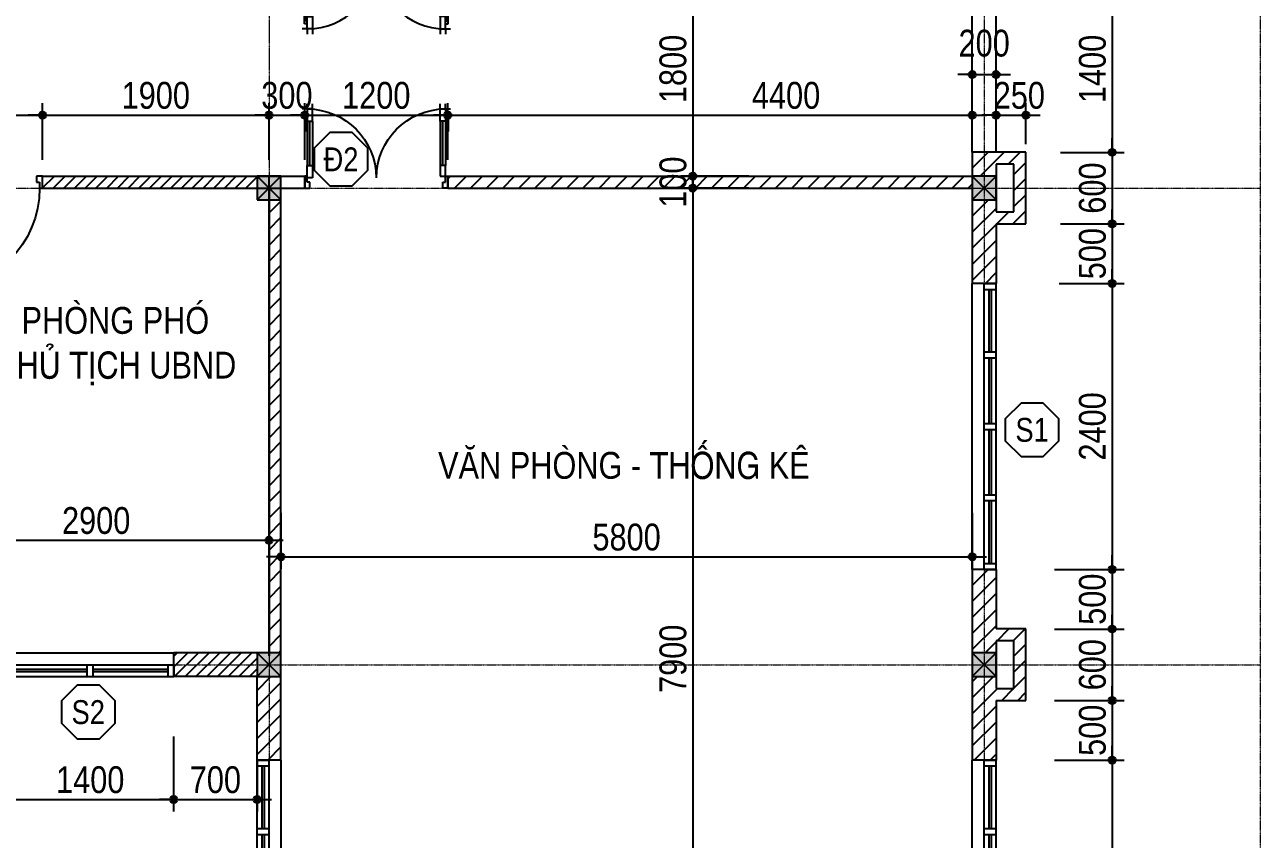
# Model space of a CAD drawing. Header units: millimetres. Extents: x 159 to 40204, y 182 to 23522.
# Drawn here: x 29837 to 40204, y 10009 to 16845 of the extents above; entities that cross this region are included whole.
import ezdxf
from ezdxf.enums import TextEntityAlignment as Align

# ---------------------------------------------------------------- set-up
doc = ezdxf.new("R2010")
doc.units = ezdxf.units.MM
doc.linetypes.add('ACAD_ISO10W100', pattern=[18, 12, -3, 0, -3])
doc.linetypes.add('DASHED2', pattern=[0.375, 0.25, -0.125])
for name, color, linetype in [('009', 251, 'Continuous'), ('DIM', 1, 'Continuous'), ('DOOR', 20, 'Continuous'), ('MEDIUM', 2, 'Continuous'), ('TAGS', 60, 'Continuous'), ('TEXT', 7, 'Continuous'), ('TUONG', 131, 'Continuous'), ('WALL', 4, 'Continuous')]:
    doc.layers.add(name, color=color, linetype=linetype)
doc.layers.add('NET-THAY', color=2, linetype='Continuous', lineweight=13)
doc.layers.add('TRUC', color=24, linetype='Continuous', lineweight=0)
doc.styles.add('1', font='', dxfattribs={"height": 250})
doc.styles.add('HEL-CONDENSE', font='')
doc.styles.add('VNI-HELVE-CONDENSEN', font='')
doc.styles.get('1').set_extended_font_data('VNI-Helve-Condense')
doc.styles.get('HEL-CONDENSE').set_extended_font_data('VNI-Helve-Condense')
doc.styles.get('VNI-HELVE-CONDENSEN').set_extended_font_data('VNI-Helve-Condense')
doc.dimstyles.new('D100', dxfattribs={"dimtxt": 225, "dimasz": 1.2, "dimexe": 100, "dimexo": 0, "dimgap": 50, "dimtad": 1, "dimdec": 0, "dimzin": 13, "dimdsep": 46, "dimtxsty": 'HEL-CONDENSE', "dimblk": 'D50', "dimcen": 0, "dimclrd": 1, "dimclre": 1, "dimclrt": 7, "dimadec": 0, "dimazin": 0, "dimtfac": 1, "dimtdec": 0, "dimtmove": 0, "dimatfit": 3, "dimldrblk": 'D50', "dimfxl": 1, "dimtolj": 1, "dimtzin": 13, "dimarcsym": 0})
pattern_1 = [(45, (-1294113.77, -362286.2), (-67.351921, 67.351921), [])]

# ---------------------------------------------------------------- blocks, each defined once
blk = doc.blocks.new('A$C6E0044D6')
at = {"layer": 'DOOR'}
for p, q in [((-25, 925), (-25, 975)), ((25, 925), (25, 975)), ((-25, 925), (-75, 925)), ((-25, 874), (-53, 874)), ((-53, 874), (-53, 705)), ((-25, 846), (-48, 846)), ((-48, 846), (-48, 705)), ((25, 925), (-25, 925)), ((-25, 925), (-25, 805)), ((-25, 874), (-25, 846)), ((25, 805), (25, 925)), ((-25, 828), (-25, 195)), ((-25, 805), (25, 805)), ((0, 195), (0, 805)), ((25, 805), (25, 195)), ((-48, 705), (-53, 705)), ((-25, 195), (25, 195)), ((-25, 75), (-25, 195)), ((25, 195), (25, 75)), ((-25, 75), (-50, 75)), ((-50, 75), (-50, -25)), ((-25, 25), (-25, 75)), ((25, 75), (-25, 75)), ((0, 25), (-25, 25)), ((0, -25), (0, 25)), ((800, -25), (800, 25)), ((800, 25), (825, 25)), ((825, 25), (825, 75)), ((825, 75), (850, 75)), ((850, 75), (850, -25)), ((-50, -25), (0, -25)), ((850, -25), (800, -25))]:
    blk.add_line(p, q, dxfattribs=at)
at = {"layer": 'DOOR', "color": 251}
blk.add_arc((-25, 75), 850, 0, 90, dxfattribs=at)
blk = doc.blocks.new('s11')
at = {"layer": 'DOOR'}
for p, q in [((0, 0), (0, -100)), ((1400, 0), (0, 0)), ((50, 0), (50, -100)), ((1350, 0), (1350, -100)), ((1400, 0), (1400, -100)), ((1400, -100), (0, -100))]:
    blk.add_line(p, q, dxfattribs=at)
at = {"layer": 'DOOR', "linetype": 'ByBlock', "lineweight": -2}
for p, q in [((675, -100), (675, 0)), ((725, -100), (725, 0))]:
    blk.add_line(p, q, dxfattribs=at)
at = {"layer": 'DOOR', "color": 251}
for p, q in [((50, -40), (675, -40)), ((50, -60), (675, -60)), ((725, -40), (1350, -40)), ((725, -60), (1350, -60))]:
    blk.add_line(p, q, dxfattribs=at)
blk = doc.blocks.new('A$C1CA434F2')
at = {"layer": 'DOOR'}
for p, q in [((-289, -309), (-289, -409)), ((-289, -309), (2111, -309)), ((-239, -309), (-239, -409)), ((886, -309), (886, -409)), ((936, -309), (936, -409)), ((1486, -309), (1486, -409)), ((1536, -309), (1536, -409)), ((2061, -309), (2061, -409)), ((2111, -309), (2111, -409)), ((-289, -409), (2111, -409))]:
    blk.add_line(p, q, dxfattribs=at)
at = {"layer": 'DOOR', "linetype": 'ByBlock', "lineweight": -2}
for p, q in [((285, -409), (285, -309)), ((335, -409), (335, -309))]:
    blk.add_line(p, q, dxfattribs=at)
at = {"layer": 'DOOR', "color": 251}
for p, q in [((285, -349), (-239, -349)), ((285, -369), (-239, -369)), ((886, -349), (335, -349)), ((886, -369), (335, -369)), ((1486, -349), (936, -349)), ((1486, -369), (936, -369)), ((2061, -349), (1536, -349)), ((2061, -369), (1536, -369))]:
    blk.add_line(p, q, dxfattribs=at)
blk = doc.blocks.new('A$C225A2996')
at = {"layer": 'WALL'}
blk.add_hatch(color=4, dxfattribs=at).paths.add_polyline_path([(531, 82), (731, 82), (731, 282), (531, 282)])
at = {"layer": 'WALL', "color": 4}
for p, q in [((531, 282), (731, 82)), ((531, 82), (731, 282))]:
    blk.add_line(p, q, dxfattribs=at)
blk.add_lwpolyline([(531, 82), (731, 82), (731, 282), (531, 282)], close=True, dxfattribs=at)
blk = doc.blocks.new('KH-CUADI')
at = {"layer": 'TAGS'}
blk.add_lwpolyline([(-124, 300), (-300, 124), (-300, -124), (-124, -300), (124, -300), (300, -124), (300, 124), (124, 300)], close=True, dxfattribs=at)
at = {"layer": 'TAGS', "style": 'VNI-HELVE-CONDENSEN'}
blk.add_attdef('D', text='', height=300, dxfattribs=at).set_placement((0, 0), align=Align.MIDDLE)
blk = doc.blocks.new('A$C48B57989')
at = {"layer": 'DOOR'}
for p, q in [((-446, 752), (-403, 752)), ((-446, 652), (-446, 752)), ((-403, 752), (-403, 702)), ((711, 752), (711, 702)), ((754, 752), (711, 752)), ((754, 652), (754, 752)), ((-425, 652), (-446, 652)), ((-403, 702), (-425, 702)), ((-425, 702), (-425, 652)), ((-382, 667), (-425, 667)), ((-425, 667), (-425, 564)), ((-382, 564), (-382, 667)), ((690, 564), (690, 652)), ((690, 652), (733, 652)), ((711, 702), (733, 702)), ((733, 702), (733, 652)), ((733, 652), (754, 652)), ((733, 652), (733, 564)), ((-425, 564), (-382, 564)), ((-425, 171), (-425, 564)), ((-403, 564), (-403, 191)), ((-382, 191), (-382, 564)), ((690, 191), (690, 564)), ((733, 564), (690, 564)), ((711, 564), (711, 191)), ((733, 171), (733, 564)), ((-449, 132), (-449, 277)), ((-444, 277), (-449, 277)), ((-444, 156), (-444, 277)), ((752, 156), (752, 277)), ((752, 277), (757, 277)), ((757, 132), (757, 277)), ((-425, 132), (-449, 132)), ((-425, 156), (-444, 156)), ((-425, 191), (-382, 191)), ((-425, 88), (-425, 191)), ((-425, 132), (-425, 156)), ((-382, 191), (-382, 88)), ((733, 191), (690, 191)), ((690, 191), (690, 88)), ((733, 88), (733, 191)), ((733, 132), (733, 156)), ((733, 156), (752, 156)), ((733, 132), (757, 132)), ((-425, 88), (-467, 88)), ((-425, 88), (-425, 45)), ((-382, 88), (-425, 88)), ((-382, 88), (-382, 45)), ((690, 88), (690, 45)), ((690, 88), (733, 88)), ((733, 88), (733, 45)), ((733, 88), (775, 88))]:
    blk.add_line(p, q, dxfattribs=at)
at = {"layer": 'DOOR', "color": 251}
for centre, major_axis, start_param, end_param in [((-425, 667), (409, 409), 3.926991, 5.497787), ((733, 667), (-409, 409), 0.785398, 2.356194)]:
    blk.add_ellipse(centre, major_axis=major_axis, ratio=1, start_param=start_param, end_param=end_param, dxfattribs=at)
blk = doc.blocks.new('D50')
at = {"layer": 'DIM'}
blk.add_hatch(color=256, dxfattribs=at).paths.add_polyline_path([(25, 0, 1), (-25, 0, 1)])
blk.add_line((25, 0), (100, 0), dxfattribs=at)
blk.add_circle((0, 0), 25, dxfattribs=at)
blk = doc.blocks.new('*D384')
at = {"layer": 'DEFPOINTS', "color": 0, "transparency": 16777216}
for p in [(38538, 17174), (38528, 15774), (38961, 15774)]:
    blk.add_point(p, dxfattribs=at)
at = {"layer": 'DIM', "color": 1, "lineweight": -2, "transparency": 16777216}
for p, q in [((38538, 17174), (39061, 17174)), ((38961, 17173), (38961, 15776)), ((38528, 15774), (39061, 15774))]:
    blk.add_line(p, q, dxfattribs=at)
at = {"layer": 'DIM', "color": 1, "lineweight": -2, "transparency": 16777216, "xscale": 1.199999999999999, "yscale": 1.199999999999999, "zscale": 1.199999999999999}
for p, rotation in [((38961, 17174), 90), ((38961, 15774), 270)]:
    blk.add_blockref('D50', p, dxfattribs=dict(at, rotation=rotation))
at = {"layer": 'DIM', "color": 7, "transparency": 16777216, "insert": (38796, 16474), "char_height": 225, "attachment_point": 5, "rotation": 90, "style": 'HEL-CONDENSE'}
blk.add_mtext('\\A1;1400', dxfattribs=at)
blk = doc.blocks.new('*D385')
at = {"layer": 'DEFPOINTS', "color": 0, "transparency": 16777216}
for p in [(38528, 15774), (38528, 15174), (38961, 15174)]:
    blk.add_point(p, dxfattribs=at)
at = {"layer": 'DIM', "color": 1, "lineweight": -2, "transparency": 16777216}
for p, q in [((38528, 15774), (39061, 15774)), ((38961, 15773), (38961, 15176)), ((38528, 15174), (39061, 15174))]:
    blk.add_line(p, q, dxfattribs=at)
at = {"layer": 'DIM', "color": 1, "lineweight": -2, "transparency": 16777216, "xscale": 1.199999999999999, "yscale": 1.199999999999999, "zscale": 1.199999999999999}
for p, rotation in [((38961, 15774), 90), ((38961, 15174), 270)]:
    blk.add_blockref('D50', p, dxfattribs=dict(at, rotation=rotation))
at = {"layer": 'DIM', "color": 7, "transparency": 16777216, "insert": (38796, 15474), "char_height": 225, "attachment_point": 5, "rotation": 90, "style": 'HEL-CONDENSE'}
blk.add_mtext('\\A1;600', dxfattribs=at)
blk = doc.blocks.new('*D386')
at = {"layer": 'DEFPOINTS', "color": 0, "transparency": 16777216}
for p in [(38528, 15174), (38515, 14674), (38961, 14674)]:
    blk.add_point(p, dxfattribs=at)
at = {"layer": 'DIM', "color": 1, "lineweight": -2, "transparency": 16777216}
for p, q in [((38528, 15174), (39061, 15174)), ((38961, 15173), (38961, 14676)), ((38515, 14674), (39061, 14674))]:
    blk.add_line(p, q, dxfattribs=at)
at = {"layer": 'DIM', "color": 1, "lineweight": -2, "transparency": 16777216, "xscale": 1.199999999999999, "yscale": 1.199999999999999, "zscale": 1.199999999999999}
for p, rotation in [((38961, 15174), 90), ((38961, 14674), 270)]:
    blk.add_blockref('D50', p, dxfattribs=dict(at, rotation=rotation))
at = {"layer": 'DIM', "color": 7, "transparency": 16777216, "insert": (38796, 14924), "char_height": 225, "attachment_point": 5, "rotation": 90, "style": 'HEL-CONDENSE'}
blk.add_mtext('\\A1;500', dxfattribs=at)
blk = doc.blocks.new('*D387')
at = {"layer": 'DEFPOINTS', "color": 0, "transparency": 16777216}
for p in [(38515, 14674), (38478, 12274), (38961, 12274)]:
    blk.add_point(p, dxfattribs=at)
at = {"layer": 'DIM', "color": 1, "lineweight": -2, "transparency": 16777216}
for p, q in [((38515, 14674), (39061, 14674)), ((38961, 14673), (38961, 12276)), ((38478, 12274), (39061, 12274))]:
    blk.add_line(p, q, dxfattribs=at)
at = {"layer": 'DIM', "color": 1, "lineweight": -2, "transparency": 16777216, "xscale": 1.199999999999999, "yscale": 1.199999999999999, "zscale": 1.199999999999999}
for p, rotation in [((38961, 14674), 90), ((38961, 12274), 270)]:
    blk.add_blockref('D50', p, dxfattribs=dict(at, rotation=rotation))
at = {"layer": 'DIM', "color": 7, "transparency": 16777216, "insert": (38796, 13474), "char_height": 225, "attachment_point": 5, "rotation": 90, "style": 'HEL-CONDENSE'}
blk.add_mtext('\\A1;2400', dxfattribs=at)
blk = doc.blocks.new('*D388')
at = {"layer": 'DEFPOINTS', "color": 0, "transparency": 16777216}
for p in [(38478, 12274), (38478, 11774), (38961, 11774)]:
    blk.add_point(p, dxfattribs=at)
at = {"layer": 'DIM', "color": 1, "lineweight": -2, "transparency": 16777216}
for p, q in [((38478, 12274), (39061, 12274)), ((38961, 12273), (38961, 11776)), ((38478, 11774), (39061, 11774))]:
    blk.add_line(p, q, dxfattribs=at)
at = {"layer": 'DIM', "color": 1, "lineweight": -2, "transparency": 16777216, "xscale": 1.199999999999999, "yscale": 1.199999999999999, "zscale": 1.199999999999999}
for p, rotation in [((38961, 12274), 90), ((38961, 11774), 270)]:
    blk.add_blockref('D50', p, dxfattribs=dict(at, rotation=rotation))
at = {"layer": 'DIM', "color": 7, "transparency": 16777216, "insert": (38796, 12024), "char_height": 225, "attachment_point": 5, "rotation": 90, "style": 'HEL-CONDENSE'}
blk.add_mtext('\\A1;500', dxfattribs=at)
blk = doc.blocks.new('*D389')
at = {"layer": 'DEFPOINTS', "color": 0, "transparency": 16777216}
for p in [(38478, 11774), (38478, 11174), (38961, 11174)]:
    blk.add_point(p, dxfattribs=at)
at = {"layer": 'DIM', "color": 1, "lineweight": -2, "transparency": 16777216}
for p, q in [((38478, 11774), (39061, 11774)), ((38961, 11773), (38961, 11176)), ((38478, 11174), (39061, 11174))]:
    blk.add_line(p, q, dxfattribs=at)
at = {"layer": 'DIM', "color": 1, "lineweight": -2, "transparency": 16777216, "xscale": 1.199999999999999, "yscale": 1.199999999999999, "zscale": 1.199999999999999}
for p, rotation in [((38961, 11774), 90), ((38961, 11174), 270)]:
    blk.add_blockref('D50', p, dxfattribs=dict(at, rotation=rotation))
at = {"layer": 'DIM', "color": 7, "transparency": 16777216, "insert": (38796, 11474), "char_height": 225, "attachment_point": 5, "rotation": 90, "style": 'HEL-CONDENSE'}
blk.add_mtext('\\A1;600', dxfattribs=at)
blk = doc.blocks.new('*D390')
at = {"layer": 'DEFPOINTS', "color": 0, "transparency": 16777216}
for p in [(38478, 11174), (38478, 10674), (38961, 10674)]:
    blk.add_point(p, dxfattribs=at)
at = {"layer": 'DIM', "color": 1, "lineweight": -2, "transparency": 16777216}
for p, q in [((38478, 11174), (39061, 11174)), ((38961, 11173), (38961, 10676)), ((38478, 10674), (39061, 10674))]:
    blk.add_line(p, q, dxfattribs=at)
at = {"layer": 'DIM', "color": 1, "lineweight": -2, "transparency": 16777216, "xscale": 1.199999999999999, "yscale": 1.199999999999999, "zscale": 1.199999999999999}
for p, rotation in [((38961, 11174), 90), ((38961, 10674), 270)]:
    blk.add_blockref('D50', p, dxfattribs=dict(at, rotation=rotation))
at = {"layer": 'DIM', "color": 7, "transparency": 16777216, "insert": (38796, 10924), "char_height": 225, "attachment_point": 5, "rotation": 90, "style": 'HEL-CONDENSE'}
blk.add_mtext('\\A1;500', dxfattribs=at)
blk = doc.blocks.new('*D391')
at = {"layer": 'DEFPOINTS', "color": 0, "transparency": 16777216}
for p in [(38478, 10674), (38525, 8274), (38961, 8274)]:
    blk.add_point(p, dxfattribs=at)
at = {"layer": 'DIM', "color": 1, "lineweight": -2, "transparency": 16777216}
for p, q in [((38478, 10674), (39061, 10674)), ((38961, 10673), (38961, 8276)), ((38525, 8274), (39061, 8274))]:
    blk.add_line(p, q, dxfattribs=at)
at = {"layer": 'DIM', "color": 1, "lineweight": -2, "transparency": 16777216, "xscale": 1.199999999999999, "yscale": 1.199999999999999, "zscale": 1.199999999999999}
for p, rotation in [((38961, 10674), 90), ((38961, 8274), 270)]:
    blk.add_blockref('D50', p, dxfattribs=dict(at, rotation=rotation))
at = {"layer": 'DIM', "color": 7, "transparency": 16777216, "insert": (38796, 9474), "char_height": 225, "attachment_point": 5, "rotation": 90, "style": 'HEL-CONDENSE'}
blk.add_mtext('\\A1;2400', dxfattribs=at)
blk = doc.blocks.new('*D437')
at = {"layer": 'DEFPOINTS', "color": 0, "transparency": 16777216}
for p in [(29687, 10871), (31087, 10871), (31087, 10343)]:
    blk.add_point(p, dxfattribs=at)
at = {"layer": 'DIM', "color": 1, "lineweight": -2, "transparency": 16777216}
for p, q in [((29687, 10871), (29687, 10243)), ((31087, 10871), (31087, 10243)), ((29689, 10343), (31086, 10343))]:
    blk.add_line(p, q, dxfattribs=at)
at = {"layer": 'DIM', "color": 1, "lineweight": -2, "transparency": 16777216, "xscale": 1.199999999999999, "yscale": 1.199999999999999, "zscale": 1.199999999999999, "rotation": 180}
blk.add_blockref('D50', (29687, 10343), dxfattribs=at)
at = {"layer": 'DIM', "color": 1, "lineweight": -2, "transparency": 16777216, "xscale": 1.199999999999999, "yscale": 1.199999999999999, "zscale": 1.199999999999999}
blk.add_blockref('D50', (31087, 10343), dxfattribs=at)
at = {"layer": 'DIM', "color": 7, "transparency": 16777216, "insert": (30387, 10508), "char_height": 225, "attachment_point": 5, "style": 'HEL-CONDENSE'}
blk.add_mtext('\\A1;1400', dxfattribs=at)
blk = doc.blocks.new('*D438')
at = {"layer": 'DEFPOINTS', "color": 0, "transparency": 16777216}
for p in [(31087, 10871), (31787, 10674), (31787, 10343)]:
    blk.add_point(p, dxfattribs=at)
at = {"layer": 'DIM', "color": 1, "lineweight": -2, "transparency": 16777216}
for p, q in [((31087, 10871), (31087, 10243)), ((31787, 10674), (31787, 10243)), ((31089, 10343), (31786, 10343))]:
    blk.add_line(p, q, dxfattribs=at)
at = {"layer": 'DIM', "color": 1, "lineweight": -2, "transparency": 16777216, "xscale": 1.199999999999999, "yscale": 1.199999999999999, "zscale": 1.199999999999999, "rotation": 180}
blk.add_blockref('D50', (31087, 10343), dxfattribs=at)
at = {"layer": 'DIM', "color": 1, "lineweight": -2, "transparency": 16777216, "xscale": 1.199999999999999, "yscale": 1.199999999999999, "zscale": 1.199999999999999}
blk.add_blockref('D50', (31787, 10343), dxfattribs=at)
at = {"layer": 'DIM', "color": 7, "transparency": 16777216, "insert": (31437, 10508), "char_height": 225, "attachment_point": 5, "style": 'HEL-CONDENSE'}
blk.add_mtext('\\A1;700', dxfattribs=at)
blk = doc.blocks.new('*D241')
at = {"layer": 'DEFPOINTS', "color": 0, "transparency": 16777216}
for p in [(35752, 17374), (35442, 15574), (35914, 15574)]:
    blk.add_point(p, dxfattribs=at)
at = {"layer": 'DIM', "color": 1, "lineweight": -2, "transparency": 16777216}
for p, q in [((35752, 17374), (35342, 17374)), ((35442, 17373), (35442, 15576)), ((35914, 15574), (35342, 15574))]:
    blk.add_line(p, q, dxfattribs=at)
at = {"layer": 'DIM', "color": 1, "lineweight": -2, "transparency": 16777216, "xscale": 1.199999999999999, "yscale": 1.199999999999999, "zscale": 1.199999999999999}
for p, rotation in [((35442, 17374), 90), ((35442, 15574), 270)]:
    blk.add_blockref('D50', p, dxfattribs=dict(at, rotation=rotation))
at = {"layer": 'DIM', "color": 7, "transparency": 16777216, "insert": (35277, 16474), "char_height": 225, "attachment_point": 5, "rotation": 90, "style": 'HEL-CONDENSE'}
blk.add_mtext('\\A1;1800', dxfattribs=at)
blk = doc.blocks.new('*D242')
at = {"layer": 'DEFPOINTS', "color": 0, "transparency": 16777216}
for p in [(35914, 15574), (35442, 15474), (35914, 15474)]:
    blk.add_point(p, dxfattribs=at)
at = {"layer": 'DIM', "color": 1, "lineweight": -2, "transparency": 16777216}
for p, q in [((35914, 15574), (35342, 15574)), ((35442, 15576), (35442, 15577)), ((35442, 15574), (35442, 15474)), ((35914, 15474), (35342, 15474)), ((35442, 15473), (35442, 15472))]:
    blk.add_line(p, q, dxfattribs=at)
at = {"layer": 'DIM', "color": 1, "lineweight": -2, "transparency": 16777216, "xscale": 1.199999999999999, "yscale": 1.199999999999999, "zscale": 1.199999999999999}
for p, rotation in [((35442, 15574), 270), ((35442, 15474), 90)]:
    blk.add_blockref('D50', p, dxfattribs=dict(at, rotation=rotation))
at = {"layer": 'DIM', "color": 7, "transparency": 16777216, "insert": (35277, 15524), "char_height": 225, "attachment_point": 5, "rotation": 90, "style": 'HEL-CONDENSE'}
blk.add_mtext('\\A1;100', dxfattribs=at)
blk = doc.blocks.new('*D243')
at = {"layer": 'DEFPOINTS', "color": 0, "transparency": 16777216}
for p in [(35914, 15474), (35442, 7574), (35587, 7574)]:
    blk.add_point(p, dxfattribs=at)
at = {"layer": 'DIM', "color": 1, "lineweight": -2, "transparency": 16777216}
for p, q in [((35914, 15474), (35342, 15474)), ((35442, 15473), (35442, 7576)), ((35587, 7574), (35342, 7574))]:
    blk.add_line(p, q, dxfattribs=at)
at = {"layer": 'DIM', "color": 1, "lineweight": -2, "transparency": 16777216, "xscale": 1.199999999999999, "yscale": 1.199999999999999, "zscale": 1.199999999999999}
for p, rotation in [((35442, 15474), 90), ((35442, 7574), 270)]:
    blk.add_blockref('D50', p, dxfattribs=dict(at, rotation=rotation))
at = {"layer": 'DIM', "color": 7, "transparency": 16777216, "insert": (35277, 11524), "char_height": 225, "attachment_point": 5, "rotation": 90, "style": 'HEL-CONDENSE'}
blk.add_mtext('\\A1;7900', dxfattribs=at)
blk = doc.blocks.new('*D265')
at = {"layer": 'DEFPOINTS', "color": 0, "transparency": 16777216}
for p in [(29987, 16086), (29087, 15710), (29987, 15710)]:
    blk.add_point(p, dxfattribs=at)
at = {"layer": 'DIM', "color": 1, "lineweight": -2, "transparency": 16777216}
for p, q in [((29087, 15710), (29087, 16186)), ((29987, 15710), (29987, 16186)), ((29089, 16086), (29986, 16086))]:
    blk.add_line(p, q, dxfattribs=at)
at = {"layer": 'DIM', "color": 1, "lineweight": -2, "transparency": 16777216, "xscale": 1.199999999999999, "yscale": 1.199999999999999, "zscale": 1.199999999999999, "rotation": 180}
blk.add_blockref('D50', (29087, 16086), dxfattribs=at)
at = {"layer": 'DIM', "color": 1, "lineweight": -2, "transparency": 16777216, "xscale": 1.199999999999999, "yscale": 1.199999999999999, "zscale": 1.199999999999999}
blk.add_blockref('D50', (29987, 16086), dxfattribs=at)
at = {"layer": 'DIM', "color": 7, "transparency": 16777216, "insert": (29537, 16251), "char_height": 225, "attachment_point": 5, "style": 'HEL-CONDENSE'}
blk.add_mtext('\\A1;900', dxfattribs=at)
blk = doc.blocks.new('*D266')
at = {"layer": 'DEFPOINTS', "color": 0, "transparency": 16777216}
for p in [(31887, 16086), (29987, 15710), (31887, 15710)]:
    blk.add_point(p, dxfattribs=at)
at = {"layer": 'DIM', "color": 1, "lineweight": -2, "transparency": 16777216}
for p, q in [((29987, 15710), (29987, 16186)), ((31887, 15710), (31887, 16186)), ((29989, 16086), (31886, 16086))]:
    blk.add_line(p, q, dxfattribs=at)
at = {"layer": 'DIM', "color": 1, "lineweight": -2, "transparency": 16777216, "xscale": 1.199999999999999, "yscale": 1.199999999999999, "zscale": 1.199999999999999, "rotation": 180}
blk.add_blockref('D50', (29987, 16086), dxfattribs=at)
at = {"layer": 'DIM', "color": 1, "lineweight": -2, "transparency": 16777216, "xscale": 1.199999999999999, "yscale": 1.199999999999999, "zscale": 1.199999999999999}
blk.add_blockref('D50', (31887, 16086), dxfattribs=at)
at = {"layer": 'DIM', "color": 7, "transparency": 16777216, "insert": (30937, 16251), "char_height": 225, "attachment_point": 5, "style": 'HEL-CONDENSE'}
blk.add_mtext('\\A1;1900', dxfattribs=at)
blk = doc.blocks.new('*D267')
at = {"layer": 'DEFPOINTS', "color": 0, "transparency": 16777216}
for p in [(33387, 16086), (32187, 15710), (33387, 15710)]:
    blk.add_point(p, dxfattribs=at)
at = {"layer": 'DIM', "color": 1, "lineweight": -2, "transparency": 16777216}
for p, q in [((32187, 15710), (32187, 16186)), ((33387, 15710), (33387, 16186)), ((32189, 16086), (33386, 16086))]:
    blk.add_line(p, q, dxfattribs=at)
at = {"layer": 'DIM', "color": 1, "lineweight": -2, "transparency": 16777216, "xscale": 1.199999999999999, "yscale": 1.199999999999999, "zscale": 1.199999999999999, "rotation": 180}
blk.add_blockref('D50', (32187, 16086), dxfattribs=at)
at = {"layer": 'DIM', "color": 1, "lineweight": -2, "transparency": 16777216, "xscale": 1.199999999999999, "yscale": 1.199999999999999, "zscale": 1.199999999999999}
blk.add_blockref('D50', (33387, 16086), dxfattribs=at)
at = {"layer": 'DIM', "color": 7, "transparency": 16777216, "insert": (32787, 16251), "char_height": 225, "attachment_point": 5, "style": 'HEL-CONDENSE'}
blk.add_mtext('\\A1;1200', dxfattribs=at)
blk = doc.blocks.new('*D268')
at = {"layer": 'DEFPOINTS', "color": 0, "transparency": 16777216}
for p in [(37787, 16086), (37787, 15843), (33387, 15710)]:
    blk.add_point(p, dxfattribs=at)
at = {"layer": 'DIM', "color": 1, "lineweight": -2, "transparency": 16777216}
for p, q in [((33387, 15710), (33387, 16186)), ((37787, 15843), (37787, 16186)), ((33389, 16086), (37786, 16086))]:
    blk.add_line(p, q, dxfattribs=at)
at = {"layer": 'DIM', "color": 1, "lineweight": -2, "transparency": 16777216, "xscale": 1.199999999999999, "yscale": 1.199999999999999, "zscale": 1.199999999999999, "rotation": 180}
blk.add_blockref('D50', (33387, 16086), dxfattribs=at)
at = {"layer": 'DIM', "color": 1, "lineweight": -2, "transparency": 16777216, "xscale": 1.199999999999999, "yscale": 1.199999999999999, "zscale": 1.199999999999999}
blk.add_blockref('D50', (37787, 16086), dxfattribs=at)
at = {"layer": 'DIM', "color": 7, "transparency": 16777216, "insert": (36225, 16251), "char_height": 225, "attachment_point": 5, "style": 'HEL-CONDENSE'}
blk.add_mtext('\\A1;4400', dxfattribs=at)
blk = doc.blocks.new('*D269')
at = {"layer": 'DEFPOINTS', "color": 0, "transparency": 16777216}
for p in [(37987, 16427), (37787, 16185), (37987, 16185)]:
    blk.add_point(p, dxfattribs=at)
at = {"layer": 'DIM', "color": 1, "lineweight": -2, "transparency": 16777216}
for p, q in [((37787, 16185), (37787, 16527)), ((37987, 16185), (37987, 16527)), ((37789, 16427), (37986, 16427))]:
    blk.add_line(p, q, dxfattribs=at)
at = {"layer": 'DIM', "color": 1, "lineweight": -2, "transparency": 16777216, "xscale": 1.199999999999999, "yscale": 1.199999999999999, "zscale": 1.199999999999999, "rotation": 180}
blk.add_blockref('D50', (37787, 16427), dxfattribs=at)
at = {"layer": 'DIM', "color": 1, "lineweight": -2, "transparency": 16777216, "xscale": 1.199999999999999, "yscale": 1.199999999999999, "zscale": 1.199999999999999}
blk.add_blockref('D50', (37987, 16427), dxfattribs=at)
at = {"layer": 'DIM', "color": 7, "transparency": 16777216, "insert": (37887, 16689), "char_height": 225, "attachment_point": 5, "style": 'HEL-CONDENSE'}
blk.add_mtext('\\A1;200', dxfattribs=at)
blk = doc.blocks.new('*D270')
at = {"layer": 'DEFPOINTS', "color": 0, "transparency": 16777216}
for p in [(38237, 16086), (37987, 15843), (38237, 15843)]:
    blk.add_point(p, dxfattribs=at)
at = {"layer": 'DIM', "color": 1, "lineweight": -2, "transparency": 16777216}
for p, q in [((37987, 15843), (37987, 16186)), ((38237, 15843), (38237, 16186)), ((37989, 16086), (38236, 16086))]:
    blk.add_line(p, q, dxfattribs=at)
at = {"layer": 'DIM', "color": 1, "lineweight": -2, "transparency": 16777216, "xscale": 1.199999999999999, "yscale": 1.199999999999999, "zscale": 1.199999999999999, "rotation": 180}
blk.add_blockref('D50', (37987, 16086), dxfattribs=at)
at = {"layer": 'DIM', "color": 1, "lineweight": -2, "transparency": 16777216, "xscale": 1.199999999999999, "yscale": 1.199999999999999, "zscale": 1.199999999999999}
blk.add_blockref('D50', (38237, 16086), dxfattribs=at)
at = {"layer": 'DIM', "color": 7, "transparency": 16777216, "insert": (38182, 16251), "char_height": 225, "attachment_point": 5, "style": 'HEL-CONDENSE'}
blk.add_mtext('\\A1;250', dxfattribs=at)
blk = doc.blocks.new('*D285')
at = {"layer": 'DEFPOINTS', "color": 0, "linetype": 'Continuous', "transparency": 16777216}
for p in [(32187, 16086), (31887, 15710), (32187, 15710)]:
    blk.add_point(p, dxfattribs=at)
at = {"layer": 'DIM', "color": 1, "linetype": 'Continuous', "lineweight": -2, "transparency": 16777216}
for p, q in [((31887, 15710), (31887, 16186)), ((32187, 15710), (32187, 16186)), ((31889, 16086), (32186, 16086))]:
    blk.add_line(p, q, dxfattribs=at)
at = {"layer": 'DIM', "color": 1, "linetype": 'Continuous', "lineweight": -2, "transparency": 16777216, "xscale": 1.199999999999999, "yscale": 1.199999999999999, "zscale": 1.199999999999999, "rotation": 180}
blk.add_blockref('D50', (31887, 16086), dxfattribs=at)
at = {"layer": 'DIM', "color": 1, "linetype": 'Continuous', "lineweight": -2, "transparency": 16777216, "xscale": 1.199999999999999, "yscale": 1.199999999999999, "zscale": 1.199999999999999}
blk.add_blockref('D50', (32187, 16086), dxfattribs=at)
at = {"layer": 'DIM', "color": 7, "linetype": 'Continuous', "transparency": 16777216, "insert": (32037, 16251), "char_height": 225, "attachment_point": 5, "style": 'HEL-CONDENSE'}
blk.add_mtext('\\A1;300', dxfattribs=at)
blk = doc.blocks.new('*D344')
at = {"layer": 'DEFPOINTS', "color": 0, "transparency": 16777216}
for p in [(28987, 12780), (31887, 12780), (31887, 12519)]:
    blk.add_point(p, dxfattribs=at)
at = {"layer": 'DIM', "color": 1, "lineweight": -2, "transparency": 16777216}
for p, q in [((28987, 12780), (28987, 12419)), ((31887, 12780), (31887, 12419)), ((28989, 12519), (31886, 12519))]:
    blk.add_line(p, q, dxfattribs=at)
at = {"layer": 'DIM', "color": 1, "lineweight": -2, "transparency": 16777216, "xscale": 1.199999999999999, "yscale": 1.199999999999999, "zscale": 1.199999999999999, "rotation": 180}
blk.add_blockref('D50', (28987, 12519), dxfattribs=at)
at = {"layer": 'DIM', "color": 1, "lineweight": -2, "transparency": 16777216, "xscale": 1.199999999999999, "yscale": 1.199999999999999, "zscale": 1.199999999999999}
blk.add_blockref('D50', (31887, 12519), dxfattribs=at)
at = {"layer": 'DIM', "color": 7, "transparency": 16777216, "insert": (30437, 12683), "char_height": 225, "attachment_point": 5, "style": 'HEL-CONDENSE'}
blk.add_mtext('\\A1;2900', dxfattribs=at)
blk = doc.blocks.new('*D346')
at = {"layer": 'DEFPOINTS', "color": 0, "transparency": 16777216}
for p in [(31987, 12750), (37787, 12750), (37787, 12380)]:
    blk.add_point(p, dxfattribs=at)
at = {"layer": 'DIM', "color": 1, "lineweight": -2, "transparency": 16777216}
for p, q in [((31987, 12750), (31987, 12280)), ((37787, 12750), (37787, 12280)), ((31989, 12380), (37786, 12380))]:
    blk.add_line(p, q, dxfattribs=at)
at = {"layer": 'DIM', "color": 1, "lineweight": -2, "transparency": 16777216, "xscale": 1.199999999999999, "yscale": 1.199999999999999, "zscale": 1.199999999999999, "rotation": 180}
blk.add_blockref('D50', (31987, 12380), dxfattribs=at)
at = {"layer": 'DIM', "color": 1, "lineweight": -2, "transparency": 16777216, "xscale": 1.199999999999999, "yscale": 1.199999999999999, "zscale": 1.199999999999999}
blk.add_blockref('D50', (37787, 12380), dxfattribs=at)
at = {"layer": 'DIM', "color": 7, "transparency": 16777216, "insert": (34887, 12544), "char_height": 225, "attachment_point": 5, "style": 'HEL-CONDENSE'}
blk.add_mtext('\\A1;5800', dxfattribs=at)

msp = doc.modelspace()

# ---------------------------------------------------------------- hatches: boundary and pattern name
at = {"layer": '009'}
h = msp.add_hatch(dxfattribs=at)
h.set_pattern_fill('ANSI31', color=256, scale=30, style=0)
h.set_pattern_definition(pattern_1)
h.paths.add_polyline_path([(37787.376, 21574.361), (37587.376, 21574.361), (37587.376, 21724.361), (38137.376, 21724.361), (38137.376, 21324.361), (37987.376, 21324.361), (37987.376, 21374.361), (37787.376, 21374.361), (37787.376, 20948.867), (37987.376, 20948.867), (37987.376, 21224.361), (38237.376, 21224.361), (38237.376, 21824.361), (37687.376, 21824.361), (37487.376, 21824.361), (37487.376, 21574.361), (37099.749, 21574.361), (37099.749, 21374.361), (37787.376, 21374.361)])
h.paths.add_polyline_path([(37987.376, 20948.867), (37787.376, 20948.867), (37787.376, 17574.361), (37987.376, 17574.361), (37987.376, 17674.361), (38137.376, 17674.361), (38137.376, 17274.361), (37987.376, 17274.361), (37987.376, 17374.361), (37787.376, 17374.361), (37787.376, 17174.361), (37987.376, 17174.361), (38237.376, 17174.361), (38237.376, 17774.361), (37987.376, 17774.361)])
h.paths.add_polyline_path([(38237.376, 15774.361), (37987.376, 15774.361), (37787.376, 15774.361), (37787.376, 15574.361), (37987.376, 15574.361), (37987.376, 15674.361), (38137.376, 15674.361), (38137.376, 15274.361), (37987.376, 15274.361), (37987.376, 15374.361), (37787.376, 15374.361), (37787.376, 14674.361), (37987.376, 14674.361), (37987.376, 15174.361), (38237.376, 15174.361)])
h.paths.add_polyline_path([(37787.376, 15574.361), (33387.376, 15574.361), (33387.376, 15474.361), (37787.376, 15474.361)])
h.paths.add_polyline_path([(35106.011, 15259.011), (35106.011, 15789.711), (35448.311, 15789.711), (35448.311, 15259.011)], flags=9)
h = msp.add_hatch(dxfattribs=at)
h.set_pattern_fill('ANSI31', color=256, scale=20, style=0)
h.set_pattern_definition([(45, (-1294113.77, -362286.196), (-44.9012806, 44.9012806), [])])
h.paths.add_polyline_path([(23787.376, 11374.361), (23787.376, 11274.361), (23387.376, 11274.361), (23387.376, 11374.361), (23287.376, 11374.361), (23287.376, 11174.361), (23887.376, 11174.361), (23887.376, 11374.361), (24037.376, 11374.361), (24037.376, 11574.361), (23487.376, 11574.361), (23487.376, 11374.361)])
h.paths.add_polyline_path([(23287.376, 11374.361), (23287.376, 11574.361), (22887.376, 11574.361), (22887.376, 11374.361)])
h.paths.add_polyline_path([(28787.376, 11574.361), (28087.376, 11574.361), (28087.376, 11374.361), (28587.376, 11374.361), (28587.376, 11174.361), (29187.376, 11174.361), (29187.376, 11374.361), (29687.376, 11374.361), (29687.376, 11574.361), (28987.376, 11574.361), (28987.376, 11374.361), (29087.376, 11374.361), (29087.376, 11274.361), (28687.376, 11274.361), (28687.376, 11374.361), (28787.376, 11374.361)])
h.paths.add_polyline_path([(31087.376, 11574.361), (31087.376, 11374.361), (31787.376, 11374.361), (31787.376, 11574.361)])
h.paths.add_polyline_path([(28887.376, 11574.361), (28987.376, 11574.361), (28987.376, 15374.361), (28887.376, 15374.361)])
h.paths.add_polyline_path([(29987.376, 15574.361), (29987.376, 15474.361), (31787.376, 15474.361), (31787.376, 15574.361)])
h.paths.add_polyline_path([(28787.376, 15474.361), (28787.376, 15574.361), (27187.376, 15574.361), (27187.376, 15474.361)])
h.paths.add_polyline_path([(28093.448, 11204.511), (28093.448, 11744.211), (28435.748, 11744.211), (28435.748, 11204.511)], flags=9)
h.paths.add_polyline_path([(29257.809, 11004.511), (29257.809, 11544.211), (29600.109, 11544.211), (29600.109, 11004.511)], flags=9)
h.paths.add_polyline_path([(28093.448, 15259.011), (28093.448, 15789.711), (28435.748, 15789.711), (28435.748, 15259.011)], flags=9)
h = msp.add_hatch(dxfattribs=at)
h.set_pattern_fill('ANSI31', color=256, scale=30, style=0)
h.set_pattern_definition(pattern_1)
h.paths.add_polyline_path([(31987.376, 15374.361), (31887.376, 15374.361), (31887.376, 11574.361), (31987.376, 11574.361)])
h.paths.add_polyline_path([(31987.376, 11374.361), (31787.376, 11374.361), (31787.376, 10674.361), (31987.376, 10674.361)])
h = msp.add_hatch(dxfattribs=at)
h.set_pattern_fill('ANSI31', color=256, scale=30, style=0)
h.set_pattern_definition(pattern_1)
h.paths.add_polyline_path([(37987.376, 12274.361), (37787.376, 12274.361), (37787.376, 11574.361), (37987.376, 11574.361), (37987.376, 11674.361), (38137.376, 11674.361), (38137.376, 11274.361), (37987.376, 11274.361), (37987.376, 11374.361), (37787.376, 11374.361), (37787.376, 11174.361), (37787.376, 10674.361), (37987.376, 10674.361), (37987.376, 11174.361), (38237.376, 11174.361), (38237.376, 11774.361), (37987.376, 11774.361)])

# ---------------------------------------------------------------- linework, layer by layer
at = {"layer": 'MEDIUM'}
for p, q in [((37787.376, 15774.361), (37787.376, 17174.361)), ((37987.376, 15774.361), (37987.376, 17174.361)), ((37787.376, 12274.361), (37787.376, 14674.361)), ((29687.376, 11574.361), (31087.376, 11574.361)), ((31987.376, 10674.361), (31987.376, 8274.361)), ((37787.376, 8274.361), (37787.376, 10674.361))]:
    msp.add_line(p, q, dxfattribs=at)
at = {"layer": 'NET-THAY'}
msp.add_line((31987.376, 10674.361), (31987.376, 8274.361), dxfattribs=at)
at = {"layer": 'TRUC', "linetype": 'ACAD_ISO10W100', "ltscale": 0.2}
msp.add_lwpolyline([(2433.392, 23521.617), (40203.704, 23521.617), (40203.704, 2444.588), (2433.392, 2444.588)], close=True, dxfattribs=at)
for points in [[(31887.376, 23521.617), (31887.376, 2444.588)], [(31887.376, 23521.617), (31887.376, 2444.588)], [(37887.376, 23521.617), (37887.376, 2444.588)], [(2433.392, 15474.361), (40203.704, 15474.361)], [(2433.392, 11474.361), (40203.704, 11474.361)]]:
    msp.add_lwpolyline(points, dxfattribs=at)
at = {"layer": 'TRUC', "linetype": 'DASHED2', "ltscale": 0.2}
msp.add_lwpolyline([(31887.376, 17349.361), (31887.376, 15574.361)], dxfattribs=at)
at = {"layer": 'TUONG'}
for p, q in [((38237.376, 15774.361), (37987.376, 15774.361)), ((38237.376, 15174.361), (38237.376, 15774.361)), ((38137.376, 15674.361), (37987.376, 15674.361)), ((38137.376, 15274.361), (38137.376, 15674.361)), ((29987.376, 15474.361), (29987.376, 15574.361)), ((31887.376, 15574.361), (31887.376, 15574.361)), ((32187.376, 15474.361), (32187.376, 15574.361)), ((33387.376, 15474.361), (33387.376, 15574.361)), ((37987.376, 15274.361), (38137.376, 15274.361)), ((37987.376, 15174.361), (38237.376, 15174.361)), ((37987.376, 14674.361), (37787.376, 14674.361)), ((37987.376, 12274.361), (37787.376, 12274.361)), ((37787.376, 11774.361), (37787.376, 11174.361)), ((38237.376, 11774.361), (37987.376, 11774.361)), ((38237.376, 11174.361), (38237.376, 11774.361)), ((38137.376, 11674.361), (37987.376, 11674.361)), ((38137.376, 11274.361), (38137.376, 11674.361)), ((31087.376, 11374.361), (31087.376, 11574.361)), ((37987.376, 11274.361), (38137.376, 11274.361)), ((37987.376, 11174.361), (38237.376, 11174.361)), ((31987.376, 10674.361), (31787.376, 10674.361)), ((37987.376, 10674.361), (37787.376, 10674.361))]:
    msp.add_line(p, q, dxfattribs=at)
for points in [[(37787.376, 15774.361), (37787.376, 14674.361)], [(37987.376, 15774.361), (37787.376, 15774.361)], [(37987.376, 15774.361), (37987.376, 15774.361)], [(37987.376, 15674.361), (37987.376, 15274.361)], [(29987.376, 15574.361), (32187.376, 15574.361)], [(31887.376, 11549.361), (31887.376, 15574.361)], [(31987.376, 11549.361), (31987.376, 15574.361)], [(33387.376, 15574.361), (37787.376, 15574.361)], [(29987.376, 15474.361), (32187.376, 15474.361)], [(31887.376, 15474.361), (31887.376, 11549.361)], [(33387.376, 15474.361), (37787.376, 15474.361)], [(37987.376, 15174.361), (37987.376, 14674.361)], [(37787.376, 12274.361), (37787.376, 10674.361)], [(37987.376, 12274.361), (37987.376, 11774.361)], [(37987.376, 11674.361), (37987.376, 11274.361)], [(31987.376, 10674.361), (31987.376, 11574.361), (31087.376, 11574.361)], [(31787.376, 10674.361), (31787.376, 11374.361), (31087.376, 11374.361)], [(37987.376, 11174.361), (37987.376, 10674.361)]]:
    msp.add_lwpolyline(points, dxfattribs=at)

# ---------------------------------------------------------------- block references
at = {"layer": 'DOOR'}
msp.add_blockref('A$C48B57989', (32633.369, 16721.887), dxfattribs=at)
at = {"layer": 'DOOR', "xscale": -1, "rotation": 180}
for name, p in [('A$C48B57989', (32633.369, 16226.834)), ('A$C6E0044D6', (29137.376, 15549.361))]:
    msp.add_blockref(name, p, dxfattribs=at)
at = {"layer": 'DOOR', "rotation": 90}
for p in [(37578.092, 12563.456), (31478.092, 8563.456), (37578.092, 8563.456)]:
    msp.add_blockref('A$C1CA434F2', p, dxfattribs=at)
at = {"layer": 'DOOR', "xscale": -1}
msp.add_blockref('s11', (31087.376, 11474.361), dxfattribs=at)
at = {"layer": 'TAGS', "linetype": 'Continuous'}
ref = msp.add_blockref('KH-CUADI', (32490.913, 15717.012), dxfattribs=dict(at, xscale=0.75, yscale=0.75, zscale=0.75, rotation=180))
ref.add_attrib('D', 'Ñ2', dxfattribs={"color": 7, "height": 200, "style": 'VNI-HELVE-CONDENSEN'}).set_placement((32490.913, 15717.012), align=Align.MIDDLE)
ref = msp.add_blockref('KH-CUADI', (38289.456, 13445.513), dxfattribs=dict(at, xscale=0.75, yscale=0.75, zscale=0.75, rotation=180))
ref.add_attrib('D', 'S1', dxfattribs={"color": 7, "height": 200, "style": 'VNI-HELVE-CONDENSEN'}).set_placement((38289.456, 13445.513), align=Align.MIDDLE)
ref = msp.add_blockref('KH-CUADI', (30370.486, 11076.88), dxfattribs=dict(at, xscale=0.75, yscale=0.75, zscale=0.75, rotation=180))
ref.add_attrib('D', 'S2', dxfattribs={"color": 7, "height": 200, "style": 'VNI-HELVE-CONDENSEN'}).set_placement((30370.486, 11076.88), align=Align.MIDDLE)
at = {"layer": 'TUONG', "color": 4}
for p in [(31255.986, 15292.728), (37255.986, 15292.728), (31255.986, 11292.728), (37255.986, 11292.728)]:
    msp.add_blockref('A$C225A2996', p, dxfattribs=at)

# ---------------------------------------------------------------- texts
at = {"layer": 'TEXT', "char_height": 225, "attachment_point": 2, "style": '1'}
for s, insert in [('PHOØNG PHOÙ \\PCHUÛ TÒCH UBND', (30598.02, 14476.215)), ('VAÊN PHOØNG - THOÁNG KEÂ', (34864.766, 13259.812))]:
    msp.add_mtext(s, dxfattribs=dict(at, insert=insert))

# ---------------------------------------------------------------- dimensions: what is measured, and where the dimension line sits
at = {"layer": 'DIM'}
for base, p1, p2, picture, middle in [((35442.061, 15574.361), (35751.845, 17374.361), (35913.975, 15574.361), '*D241', (35277.161, 16474.361)), ((38961.065, 15774.361), (38537.505, 17174.361), (38528.345, 15774.361), '*D384', (38796.165, 16474.361)), ((38961.065, 15174.361), (38528.345, 15774.361), (38528.345, 15174.361), '*D385', (38796.165, 15474.361)), ((35442.061, 7574.361), (35913.975, 15474.361), (35587.376, 7574.361), '*D243', (35277.161, 11524.361)), ((38961.065, 12274.361), (38514.973, 14674.361), (38478.354, 12274.361), '*D387', (38796.165, 13474.361)), ((38961.065, 11174.361), (38478.242, 11774.361), (38478.242, 11174.361), '*D389', (38796.165, 11474.361)), ((38961.065, 8274.361), (38478.354, 10674.361), (38525.31, 8274.361), '*D391', (38796.165, 9474.361))]:
    dim = msp.add_linear_dim(base=base, p1=p1, p2=p2, angle=90, dimstyle='D100', override={"dimtmove": 1}, dxfattribs=at)
    dim.commit()
    dim.dimension.update_dxf_attribs({"geometry": picture, "text_midpoint": middle})
for base, p1, p2, picture, middle in [((37987.376, 16427.476), (37787.376, 16184.542), (37987.376, 16184.542), '*D269', (37887.376, 16524.221)), ((37787.376, 16086.132), (33387.376, 15709.575), (37787.376, 15843.198), '*D268', (36224.873, 16086.132)), ((38237.376, 16086.132), (37987.376, 15843.198), (38237.376, 15843.198), '*D270', (38182.091, 16086.132))]:
    dim = msp.add_linear_dim(base=base, p1=p1, p2=p2, dimstyle='D100', override={"dimtmove": 1}, dxfattribs=at)
    dim.commit()
    dim.dimension.update_dxf_attribs({"geometry": picture, "text_midpoint": middle, "dimtype": 160})
for base, p1, p2, picture, middle in [((29987.376, 16086.132), (29087.376, 15709.575), (29987.376, 15709.575), '*D265', (29537.376, 16251.032)), ((31887.376, 16086.132), (29987.376, 15709.575), (31887.376, 15709.575), '*D266', (30937.376, 16251.032)), ((33387.376, 16086.132), (32187.376, 15709.575), (33387.376, 15709.575), '*D267', (32787.376, 16251.032)), ((31887.376, 12518.597), (28987.376, 12779.898), (31887.376, 12779.898), '*D344', (30437.376, 12683.497)), ((37787.376, 12379.521), (31987.376, 12750.283), (37787.376, 12750.283), '*D346', (34887.376, 12544.421)), ((31087.376, 10342.631), (29687.376, 10871.018), (31087.376, 10871.018), '*D437', (30387.376, 10507.531)), ((31787.376, 10342.631), (31087.376, 10871.018), (31787.376, 10674.361), '*D438', (31437.376, 10507.531))]:
    dim = msp.add_linear_dim(base=base, p1=p1, p2=p2, dimstyle='D100', override={"dimtmove": 1}, dxfattribs=at)
    dim.commit()
    dim.dimension.update_dxf_attribs({"geometry": picture, "text_midpoint": middle})
at = {"layer": 'DIM', "linetype": 'Continuous'}
dim = msp.add_linear_dim(base=(32187.376, 16086.132), p1=(31887.376, 15709.575), p2=(32187.376, 15709.575), dimstyle='D100', dxfattribs=at)
dim.commit()
dim.dimension.update_dxf_attribs({"geometry": '*D285', "text_midpoint": (32037.376, 16086.132), "dimtype": 160})
at = {"layer": 'DIM'}
for base, p1, p2, picture, middle in [((35442.061, 15474.361), (35913.975, 15574.361), (35913.975, 15474.361), '*D242', (35442.061, 15524.361)), ((38961.065, 14674.361), (38528.345, 15174.361), (38514.973, 14674.361), '*D386', (38961.065, 14924.361)), ((38961.065, 11774.361), (38478.354, 12274.361), (38478.242, 11774.361), '*D388', (38961.065, 12024.361)), ((38961.065, 10674.361), (38478.242, 11174.361), (38478.354, 10674.361), '*D390', (38961.065, 10924.361))]:
    dim = msp.add_linear_dim(base=base, p1=p1, p2=p2, angle=90, dimstyle='D100', override={"dimtmove": 1}, dxfattribs=at)
    dim.commit()
    dim.dimension.update_dxf_attribs({"geometry": picture, "text_midpoint": middle, "dimtype": 160})

doc.saveas('drawing.dxf')
